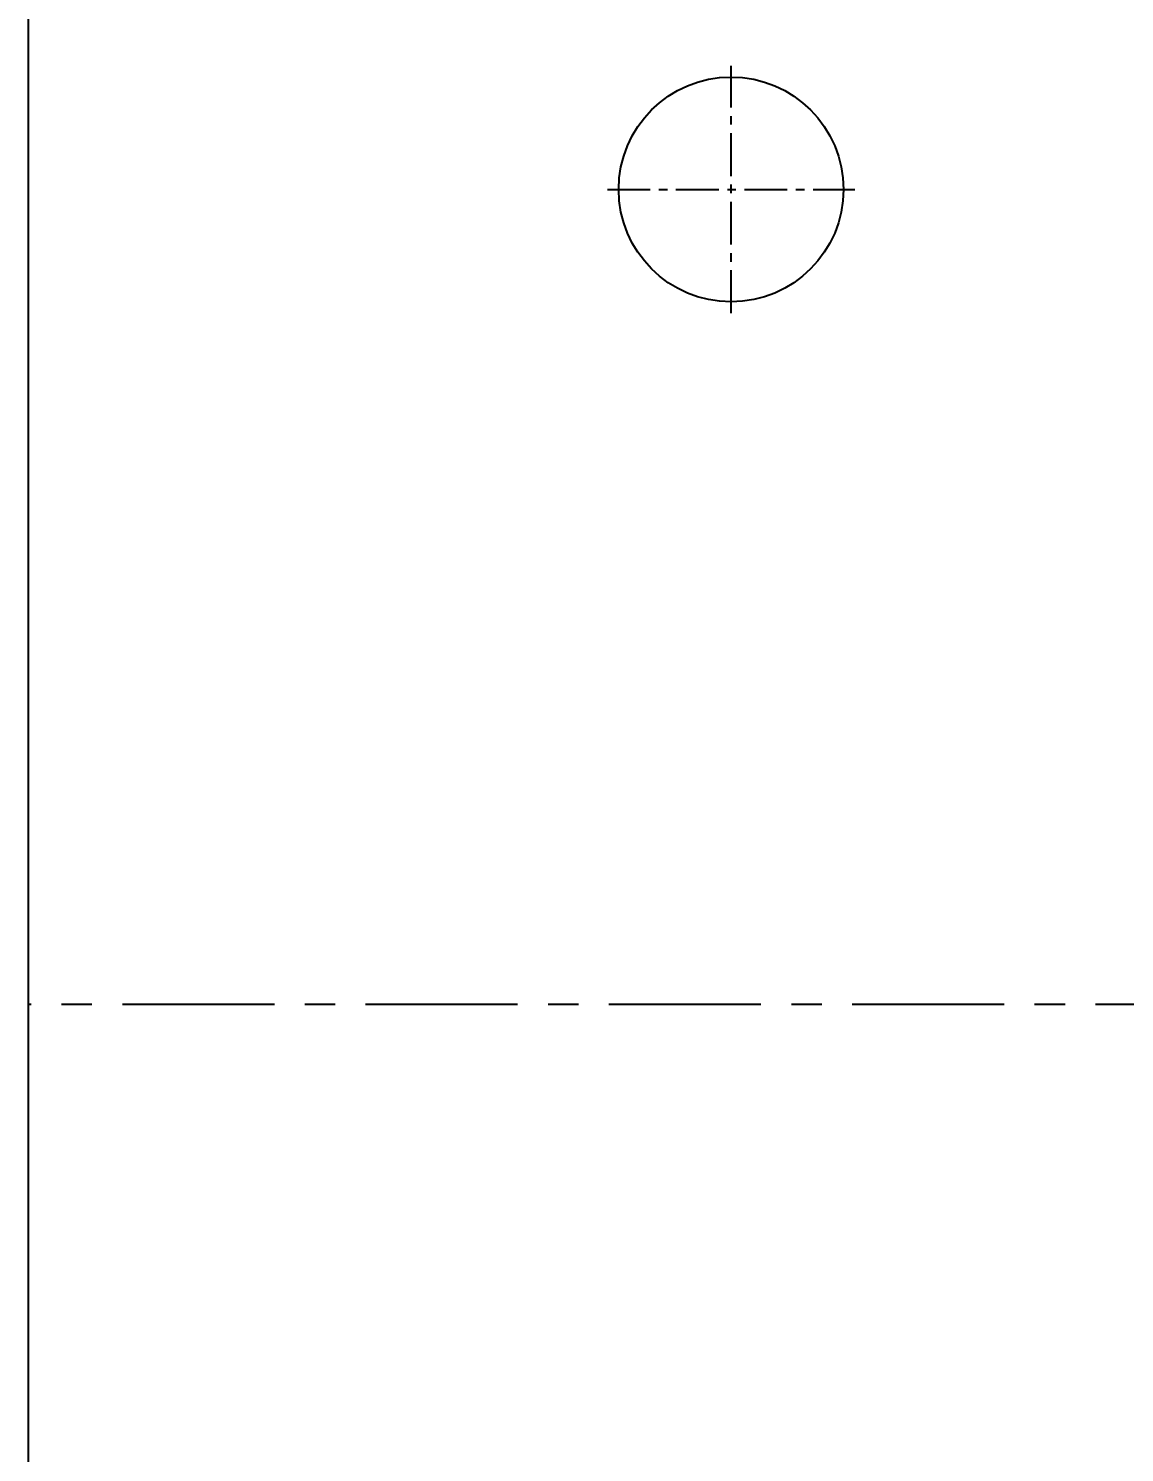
# Model space of a CAD drawing. Header units: millimetres. Extents: x 3267 to 5677, y -4731 to 2600.
# Drawn here: x 4309.7 to 4348.7, y -806.9 to -756.3 of the extents above; entities that cross this region are included whole.
import ezdxf

# ---------------------------------------------------------------- set-up
doc = ezdxf.new("R2010")
doc.units = ezdxf.units.MM
doc.header["$LTSCALE"] = 16.335
doc.header["$PDMODE"] = 3
doc.header["$PDSIZE"] = 0.3125
doc.linetypes.add('CENTER', pattern=[0.6, 0.375, -0.075, 0.075, -0.075])
doc.layers.get('0').update_dxf_attribs({"linetype": 'CONTINUOUS'})
doc.layers.get('Defpoints').update_dxf_attribs({"linetype": 'CONTINUOUS'})
doc.layers.add('11', color=7, linetype='CONTINUOUS')
doc.styles.get("Standard").update_dxf_attribs({"font": 'txt', "width": 0.8})
doc.dimstyles.get("Standard").update_dxf_attribs({"dimtxt": 0.15625, "dimasz": 0.1875, "dimexe": 0.125, "dimexo": 0.0625, "dimtad": 0, "dimtih": 1, "dimtoh": 1, "dimdsep": 46, "dimtxsty": 'Standard', "dimcen": 0.09, "dimadec": 0, "dimazin": 0, "dimtp": 0.01, "dimtm": 0.01, "dimtfac": 1, "dimtofl": 0, "dimtmove": 0, "dimatfit": 3, "dimfxl": 0, "dimtolj": 1, "dimarcsym": 0})

# ---------------------------------------------------------------- blocks, each defined once
blk = doc.blocks.new('*D132')
at = {"color": 4, "lineweight": -2}
for p, q in [((4309.718, -646.306), (4309.718, -613.235)), ((4317.718, -613.235), (4336.405, -613.235)), ((4379.717, -613.235), (4359.872, -613.235)), ((4387.717, -800.276), (4387.717, -613.235))]:
    blk.add_line(p, q, dxfattribs=at)
at = {"color": 4}
for points in [[(4317.718, -611.901), (4317.718, -614.568), (4309.718, -613.235)], [(4379.717, -611.901), (4379.717, -614.568), (4387.717, -613.235)]]:
    blk.add_solid(points, dxfattribs=at)
at = {"layer": 'Defpoints', "color": 0}
for p in [(4309.718, -613.235), (4309.718, -646.306), (4387.717, -800.276)]:
    blk.add_point(p, dxfattribs=at)
at = {"color": 6, "insert": (4348.139, -613.235), "char_height": 8, "attachment_point": 5}
blk.add_mtext('\\A1;78.00', dxfattribs=at)

msp = doc.modelspace()

# ---------------------------------------------------------------- linework, layer by layer
at = {"color": 6, "linetype": 'Continuous'}
msp.add_line((4309.718, -944.001), (4309.718, -638.001), dxfattribs=at)
at = {"color": 1, "linetype": 'CENTER', "ltscale": 0.883195}
msp.add_line((4387.717, -791.001), (4309.718, -791.001), dxfattribs=at)
at = {"layer": '11', "color": 1, "linetype": 'CENTER', "ltscale": 0.248791}
for p, q in [((4334.718, -766.4), (4334.718, -757.6)), ((4330.318, -762), (4339.118, -762))]:
    msp.add_line(p, q, dxfattribs=at)
at = {"layer": '11', "color": 7, "linetype": 'Continuous'}
msp.add_circle((4334.718, -762), 4, dxfattribs=at)

# ---------------------------------------------------------------- dimensions: what is measured, and where the dimension line sits
dim = msp.add_linear_dim(base=(4309.718, -613.235), p1=(4387.717, -800.276), p2=(4309.718, -646.306), dimstyle='Standard', override={"dimtxt": 8, "dimasz": 8, "dimexe": 0, "dimexo": 0, "dimgap": 0, "dimtih": 0, "dimtoh": 0, "dimzin": 0, "dimcen": 0, "dimclrd": 4, "dimclre": 4, "dimclrt": 6, "dimadec": 2, "dimtp": 0, "dimtm": 0, "dimtzin": 0})
dim.commit()
dim.dimension.update_dxf_attribs({"geometry": '*D132', "text_midpoint": (4348.139, -613.235), "dimtype": 160})

doc.saveas('drawing.dxf')
